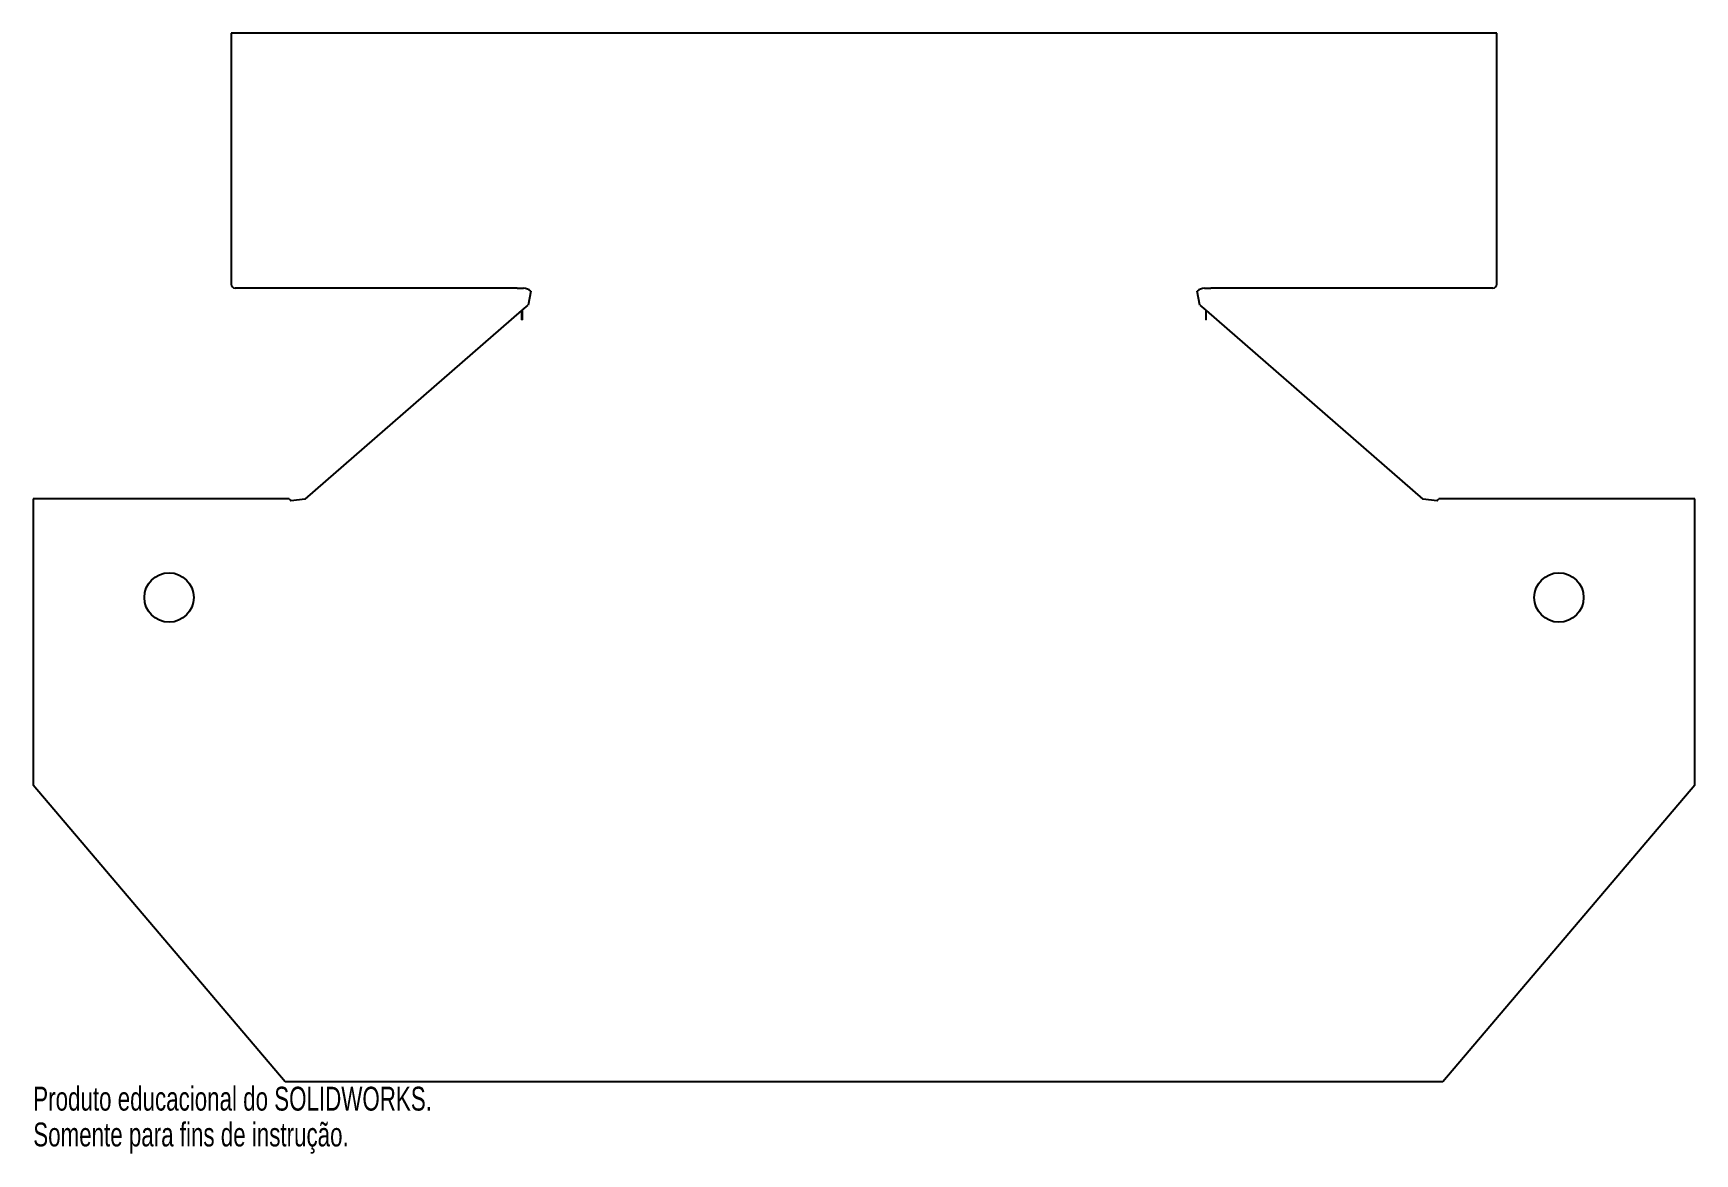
# Model space of a CAD drawing. Header units: millimetres. Extents: x -168 to 168, y -85 to 142.
import ezdxf

# ---------------------------------------------------------------- set-up
doc = ezdxf.new("R2010")
doc.units = ezdxf.units.MM
doc.styles.add('SLDTEXTSTYLE0', font='TXT', dxfattribs={"width": 0.7})

msp = doc.modelspace()

# ---------------------------------------------------------------- linework, layer by layer
at = {"color": 7, "linetype": 'Continuous', "lineweight": 25}
for p, q in [((-128.14, 142.22), (-128.14, 91.44)), ((128.14, 142.22), (-128.14, 142.22)), ((128.14, 91.44), (128.14, 142.22)), ((-70.24, 90.63), (-127.33, 90.63)), ((-70.24, 90.63), (-68.95, 90.62)), ((-67.49, 90.03), (-68.03, 87.18)), ((68.03, 87.18), (67.49, 90.03)), ((68.95, 90.62), (70.24, 90.63)), ((127.33, 90.63), (70.24, 90.63)), ((-113.19, 47.91), (-69.3, 86.08)), ((-69.3, 84.19), (-69.3, 86.08)), ((-69.3, 84.19), (-69.2, 84.19)), ((-69.2, 86.16), (-68.03, 87.18)), ((-69.2, 86.16), (-69.2, 84.19)), ((68.03, 87.18), (69.2, 86.16)), ((69.2, 86.16), (69.2, 84.19)), ((69.3, 84.19), (69.2, 84.19)), ((69.3, 84.19), (69.3, 86.08)), ((69.3, 86.08), (113.19, 47.91)), ((-168.22, 47.98), (-168.22, -10.01)), ((-116.37, 47.98), (-168.22, 47.98)), ((-113.19, 47.91), (-116.03, 47.55)), ((116.03, 47.55), (113.19, 47.91)), ((168.22, 47.98), (116.37, 47.98)), ((168.22, -10.01), (168.22, 47.98)), ((-117.22, -70.01), (-168.22, -10.01)), ((168.22, -10.01), (117.22, -70.01)), ((117.22, -70.01), (-117.22, -70.01))]:
    msp.add_line(p, q, dxfattribs=at)
for centre in [(-140.72, 28), (140.72, 28)]:
    msp.add_circle(centre, 5, dxfattribs=at)
for centre, radius, start, end in [((-127.33, 91.44), 0.81, 180, 270), ((127.33, 91.44), 0.81, 270, 0), ((-69.1, 88.13), 2.49, 49.5684, 86.5142), ((69.1, 88.13), 2.49, 93.4858, 130.4316), ((-114.86, 48.79), 1.71, 208.2393, 226.7595), ((114.86, 48.79), 1.71, 313.2405, 331.7607)]:
    msp.add_arc(centre, radius, start, end, dxfattribs=at)

# ---------------------------------------------------------------- texts
at = {"color": 7, "linetype": 'Continuous', "char_height": 4.8336, "attachment_point": 1, "style": 'SLDTEXTSTYLE0'}
for s, insert in [('Produto educacional do SOLIDWORKS.', (-168.22, -71.03)), ('Somente para fins de instrução.', (-168.22, -78.28))]:
    msp.add_mtext(s, dxfattribs=dict(at, insert=insert))

doc.saveas('drawing.dxf')
